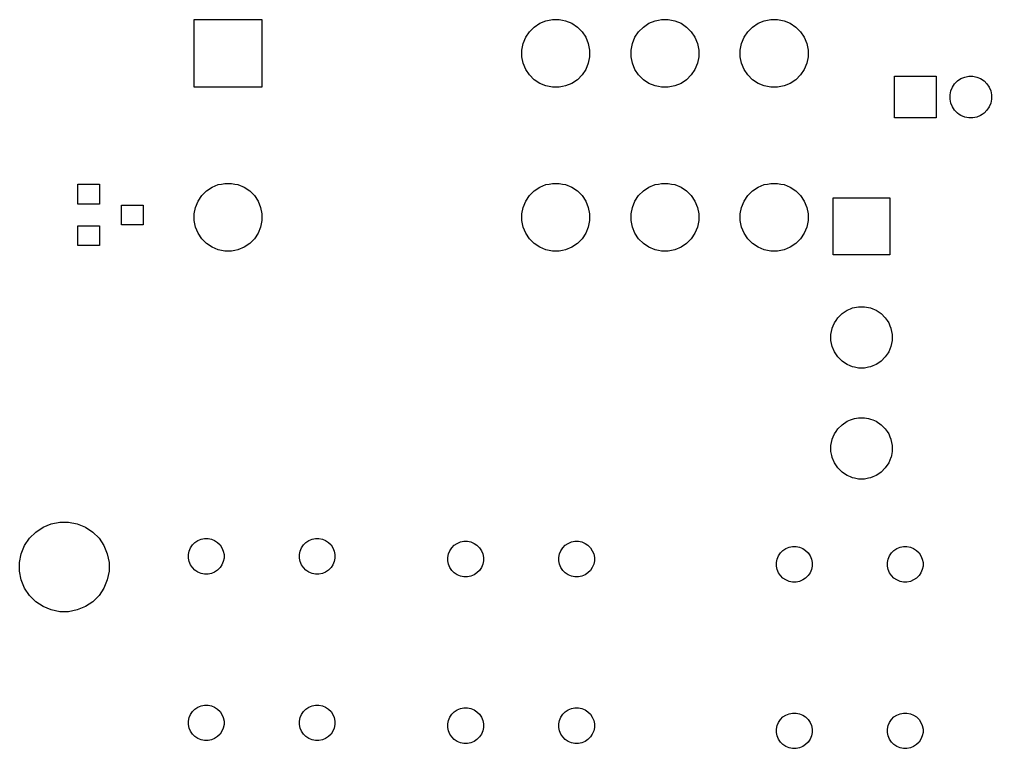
# Model space of a CAD drawing. Extents: x 29 to 167, y -137 to -71.
# Drawn here: x 122.45 to 166.95, y -136.81 to -103.45 of the extents above; entities that cross this region are included whole.
import ezdxf

# ---------------------------------------------------------------- set-up
doc = ezdxf.new("R2010")
doc.units = 0
doc.layers.add('BLACK', color=7, linetype='CONTINUOUS')

msp = doc.modelspace()

# ---------------------------------------------------------------- linework, layer by layer
at = {"layer": 'BLACK', "linetype": 'CONTINUOUS'}
for p, q in [((130.449, -106.551), (130.449, -103.449)), ((130.449, -103.449), (133.551, -103.449)), ((133.551, -103.449), (133.551, -106.551)), ((146.011, -103.795), (146.265, -103.626)), ((146.265, -103.626), (146.548, -103.509)), ((146.548, -103.509), (146.697, -103.479)), ((146.697, -103.479), (146.847, -103.449)), ((146.847, -103.449), (147.153, -103.449)), ((147.153, -103.449), (147.303, -103.479)), ((147.303, -103.479), (147.452, -103.509)), ((147.452, -103.509), (147.735, -103.626)), ((147.735, -103.626), (147.989, -103.795)), ((151.011, -103.795), (151.265, -103.626)), ((151.265, -103.626), (151.548, -103.509)), ((151.548, -103.509), (151.697, -103.479)), ((151.697, -103.479), (151.847, -103.449)), ((151.847, -103.449), (152.153, -103.449)), ((152.153, -103.449), (152.303, -103.479)), ((152.303, -103.479), (152.452, -103.509)), ((152.452, -103.509), (152.735, -103.626)), ((152.735, -103.626), (152.989, -103.795)), ((156.011, -103.795), (156.265, -103.626)), ((156.265, -103.626), (156.548, -103.509)), ((156.548, -103.509), (156.697, -103.479)), ((156.697, -103.479), (156.847, -103.449)), ((156.847, -103.449), (157.153, -103.449)), ((157.153, -103.449), (157.303, -103.479)), ((157.303, -103.479), (157.452, -103.509)), ((157.452, -103.509), (157.735, -103.626)), ((157.735, -103.626), (157.989, -103.795)), ((145.626, -104.265), (145.795, -104.011)), ((145.795, -104.011), (146.011, -103.795)), ((147.989, -103.795), (148.205, -104.011)), ((148.205, -104.011), (148.374, -104.265)), ((150.626, -104.265), (150.795, -104.011)), ((150.795, -104.011), (151.011, -103.795)), ((152.989, -103.795), (153.205, -104.011)), ((153.205, -104.011), (153.374, -104.265)), ((155.626, -104.265), (155.795, -104.011)), ((155.795, -104.011), (156.011, -103.795)), ((157.989, -103.795), (158.205, -104.011)), ((158.205, -104.011), (158.374, -104.265)), ((145.449, -104.847), (145.509, -104.548)), ((145.509, -104.548), (145.626, -104.265)), ((148.374, -104.265), (148.491, -104.548)), ((148.491, -104.548), (148.551, -104.847)), ((150.449, -104.847), (150.509, -104.548)), ((150.509, -104.548), (150.626, -104.265)), ((153.374, -104.265), (153.491, -104.548)), ((153.491, -104.548), (153.551, -104.847)), ((155.449, -104.847), (155.509, -104.548)), ((155.509, -104.548), (155.626, -104.265)), ((158.374, -104.265), (158.491, -104.548)), ((158.491, -104.548), (158.551, -104.847)), ((145.449, -105.153), (145.449, -104.847)), ((148.551, -104.847), (148.551, -105.153)), ((150.449, -105.153), (150.449, -104.847)), ((153.551, -104.847), (153.551, -105.153)), ((155.449, -105.153), (155.449, -104.847)), ((158.551, -104.847), (158.551, -105.153)), ((145.509, -105.452), (145.449, -105.153)), ((145.626, -105.735), (145.509, -105.452)), ((148.491, -105.452), (148.374, -105.735)), ((148.551, -105.153), (148.491, -105.452)), ((150.509, -105.452), (150.449, -105.153)), ((150.626, -105.735), (150.509, -105.452)), ((153.491, -105.452), (153.374, -105.735)), ((153.551, -105.153), (153.491, -105.452)), ((155.509, -105.452), (155.449, -105.153)), ((155.626, -105.735), (155.509, -105.452)), ((158.491, -105.452), (158.374, -105.735)), ((158.551, -105.153), (158.491, -105.452)), ((145.795, -105.989), (145.626, -105.735)), ((148.374, -105.735), (148.205, -105.989)), ((150.795, -105.989), (150.626, -105.735)), ((153.374, -105.735), (153.205, -105.989)), ((155.795, -105.989), (155.626, -105.735)), ((158.374, -105.735), (158.205, -105.989)), ((146.011, -106.205), (145.795, -105.989)), ((146.265, -106.374), (146.011, -106.205)), ((147.989, -106.205), (147.735, -106.374)), ((148.205, -105.989), (147.989, -106.205)), ((151.011, -106.205), (150.795, -105.989)), ((151.265, -106.374), (151.011, -106.205)), ((152.989, -106.205), (152.735, -106.374)), ((153.205, -105.989), (152.989, -106.205)), ((156.011, -106.205), (155.795, -105.989)), ((156.265, -106.374), (156.011, -106.205)), ((157.989, -106.205), (157.735, -106.374)), ((158.205, -105.989), (157.989, -106.205)), ((162.509, -107.951), (162.509, -106.049)), ((162.509, -106.049), (164.411, -106.049)), ((164.411, -106.049), (164.411, -107.951)), ((165.261, -106.394), (165.394, -106.261)), ((165.394, -106.261), (165.55, -106.157)), ((165.55, -106.157), (165.723, -106.086)), ((165.55, -106.157), (165.55, -106.157)), ((165.723, -106.086), (165.906, -106.049)), ((165.906, -106.049), (166.094, -106.049)), ((166.094, -106.049), (166.277, -106.086)), ((166.277, -106.086), (166.45, -106.157)), ((166.45, -106.157), (166.45, -106.157)), ((166.45, -106.157), (166.606, -106.261)), ((166.606, -106.261), (166.739, -106.394)), ((133.551, -106.551), (130.449, -106.551)), ((146.548, -106.491), (146.265, -106.374)), ((146.697, -106.521), (146.548, -106.491)), ((146.847, -106.551), (146.697, -106.521)), ((147.153, -106.551), (146.847, -106.551)), ((147.303, -106.521), (147.153, -106.551)), ((147.452, -106.491), (147.303, -106.521)), ((147.735, -106.374), (147.452, -106.491)), ((151.548, -106.491), (151.265, -106.374)), ((151.697, -106.521), (151.548, -106.491)), ((151.847, -106.551), (151.697, -106.521)), ((152.153, -106.551), (151.847, -106.551)), ((152.303, -106.521), (152.153, -106.551)), ((152.452, -106.491), (152.303, -106.521)), ((152.735, -106.374), (152.452, -106.491)), ((156.548, -106.491), (156.265, -106.374)), ((156.697, -106.521), (156.548, -106.491)), ((156.847, -106.551), (156.697, -106.521)), ((157.153, -106.551), (156.847, -106.551)), ((157.303, -106.521), (157.153, -106.551)), ((157.452, -106.491), (157.303, -106.521)), ((157.735, -106.374), (157.452, -106.491)), ((165.049, -106.906), (165.086, -106.723)), ((165.086, -106.723), (165.157, -106.55)), ((165.157, -106.55), (165.261, -106.394)), ((165.261, -106.394), (165.261, -106.394)), ((166.739, -106.394), (166.739, -106.394)), ((166.739, -106.394), (166.843, -106.55)), ((166.843, -106.55), (166.914, -106.723)), ((166.914, -106.723), (166.951, -106.906)), ((165.049, -107.094), (165.049, -106.906)), ((165.086, -107.277), (165.049, -107.094)), ((166.951, -107.094), (166.914, -107.277)), ((166.951, -106.906), (166.951, -107.094)), ((165.157, -107.45), (165.086, -107.277)), ((165.261, -107.606), (165.157, -107.45)), ((165.157, -107.45), (165.157, -107.45)), ((165.394, -107.739), (165.261, -107.606)), ((166.739, -107.606), (166.606, -107.739)), ((166.843, -107.45), (166.739, -107.606)), ((166.914, -107.277), (166.843, -107.45)), ((166.843, -107.45), (166.843, -107.45)), ((164.411, -107.951), (162.509, -107.951)), ((165.472, -107.791), (165.394, -107.739)), ((165.55, -107.843), (165.472, -107.791)), ((165.723, -107.914), (165.55, -107.843)), ((165.906, -107.951), (165.723, -107.914)), ((166.094, -107.951), (165.906, -107.951)), ((166.277, -107.914), (166.094, -107.951)), ((166.45, -107.843), (166.277, -107.914)), ((166.528, -107.791), (166.45, -107.843)), ((166.606, -107.739), (166.528, -107.791)), ((125.118, -111.896), (125.118, -110.994)), ((125.118, -110.994), (126.12, -110.994)), ((126.12, -110.994), (126.12, -111.896)), ((131.011, -111.295), (131.265, -111.126)), ((131.265, -111.126), (131.548, -111.009)), ((131.548, -111.009), (131.697, -110.979)), ((131.697, -110.979), (131.847, -110.949)), ((131.847, -110.949), (132.153, -110.949)), ((132.153, -110.949), (132.303, -110.979)), ((132.303, -110.979), (132.452, -111.009)), ((132.452, -111.009), (132.735, -111.126)), ((132.735, -111.126), (132.989, -111.295)), ((146.011, -111.295), (146.265, -111.126)), ((146.265, -111.126), (146.548, -111.009)), ((146.548, -111.009), (146.697, -110.979)), ((146.697, -110.979), (146.847, -110.949)), ((146.847, -110.949), (147.153, -110.949)), ((147.153, -110.949), (147.303, -110.979)), ((147.303, -110.979), (147.452, -111.009)), ((147.452, -111.009), (147.735, -111.126)), ((147.735, -111.126), (147.989, -111.295)), ((151.011, -111.295), (151.265, -111.126)), ((151.265, -111.126), (151.548, -111.009)), ((151.548, -111.009), (151.697, -110.979)), ((151.697, -110.979), (151.847, -110.949)), ((151.847, -110.949), (152.153, -110.949)), ((152.153, -110.949), (152.303, -110.979)), ((152.303, -110.979), (152.452, -111.009)), ((152.452, -111.009), (152.735, -111.126)), ((152.735, -111.126), (152.989, -111.295)), ((156.011, -111.295), (156.265, -111.126)), ((156.265, -111.126), (156.548, -111.009)), ((156.548, -111.009), (156.697, -110.979)), ((156.697, -110.979), (156.847, -110.949)), ((156.847, -110.949), (157.153, -110.949)), ((157.153, -110.949), (157.303, -110.979)), ((157.303, -110.979), (157.452, -111.009)), ((157.452, -111.009), (157.735, -111.126)), ((157.735, -111.126), (157.989, -111.295)), ((130.626, -111.765), (130.795, -111.511)), ((130.795, -111.511), (131.011, -111.295)), ((132.989, -111.295), (133.205, -111.511)), ((133.205, -111.511), (133.374, -111.765)), ((145.626, -111.765), (145.795, -111.511)), ((145.795, -111.511), (146.011, -111.295)), ((147.989, -111.295), (148.205, -111.511)), ((148.205, -111.511), (148.374, -111.765)), ((150.626, -111.765), (150.795, -111.511)), ((150.795, -111.511), (151.011, -111.295)), ((152.989, -111.295), (153.205, -111.511)), ((153.205, -111.511), (153.374, -111.765)), ((155.626, -111.765), (155.795, -111.511)), ((155.795, -111.511), (156.011, -111.295)), ((157.989, -111.295), (158.205, -111.511)), ((158.205, -111.511), (158.374, -111.765)), ((159.699, -114.221), (159.699, -111.619)), ((159.699, -111.619), (162.301, -111.619)), ((162.301, -111.619), (162.301, -114.221)), ((126.12, -111.896), (125.118, -111.896)), ((127.118, -112.846), (127.118, -111.944)), ((127.118, -111.944), (128.12, -111.944)), ((128.12, -111.944), (128.12, -112.846)), ((130.449, -112.347), (130.509, -112.048)), ((130.509, -112.048), (130.626, -111.765)), ((133.374, -111.765), (133.491, -112.048)), ((133.491, -112.048), (133.551, -112.347)), ((145.449, -112.347), (145.509, -112.048)), ((145.509, -112.048), (145.626, -111.765)), ((148.374, -111.765), (148.491, -112.048)), ((148.491, -112.048), (148.551, -112.347)), ((150.449, -112.347), (150.509, -112.048)), ((150.509, -112.048), (150.626, -111.765)), ((153.374, -111.765), (153.491, -112.048)), ((153.491, -112.048), (153.551, -112.347)), ((155.449, -112.347), (155.509, -112.048)), ((155.509, -112.048), (155.626, -111.765)), ((158.374, -111.765), (158.491, -112.048)), ((158.491, -112.048), (158.551, -112.347)), ((130.449, -112.653), (130.449, -112.347)), ((133.551, -112.347), (133.551, -112.653)), ((145.449, -112.653), (145.449, -112.347)), ((148.551, -112.347), (148.551, -112.653)), ((150.449, -112.653), (150.449, -112.347)), ((153.551, -112.347), (153.551, -112.653)), ((155.449, -112.653), (155.449, -112.347)), ((158.551, -112.347), (158.551, -112.653)), ((125.118, -113.796), (125.118, -112.894)), ((125.118, -112.894), (126.12, -112.894)), ((126.12, -112.894), (126.12, -113.796)), ((128.12, -112.846), (127.118, -112.846)), ((130.509, -112.952), (130.449, -112.653)), ((130.626, -113.235), (130.509, -112.952)), ((133.491, -112.952), (133.374, -113.235)), ((133.551, -112.653), (133.491, -112.952)), ((145.509, -112.952), (145.449, -112.653)), ((145.626, -113.235), (145.509, -112.952)), ((148.491, -112.952), (148.374, -113.235)), ((148.551, -112.653), (148.491, -112.952)), ((150.509, -112.952), (150.449, -112.653)), ((150.626, -113.235), (150.509, -112.952)), ((153.491, -112.952), (153.374, -113.235)), ((153.551, -112.653), (153.491, -112.952)), ((155.509, -112.952), (155.449, -112.653)), ((155.626, -113.235), (155.509, -112.952)), ((158.491, -112.952), (158.374, -113.235)), ((158.551, -112.653), (158.491, -112.952)), ((130.795, -113.489), (130.626, -113.235)), ((133.374, -113.235), (133.205, -113.489)), ((145.795, -113.489), (145.626, -113.235)), ((148.374, -113.235), (148.205, -113.489)), ((150.795, -113.489), (150.626, -113.235)), ((153.374, -113.235), (153.205, -113.489)), ((155.795, -113.489), (155.626, -113.235)), ((158.374, -113.235), (158.205, -113.489)), ((126.12, -113.796), (125.118, -113.796)), ((131.011, -113.705), (130.795, -113.489)), ((131.265, -113.874), (131.011, -113.705)), ((131.548, -113.991), (131.265, -113.874)), ((132.735, -113.874), (132.452, -113.991)), ((132.989, -113.705), (132.735, -113.874)), ((133.205, -113.489), (132.989, -113.705)), ((146.011, -113.705), (145.795, -113.489)), ((146.265, -113.874), (146.011, -113.705)), ((146.548, -113.991), (146.265, -113.874)), ((147.735, -113.874), (147.452, -113.991)), ((147.989, -113.705), (147.735, -113.874)), ((148.205, -113.489), (147.989, -113.705)), ((151.011, -113.705), (150.795, -113.489)), ((151.265, -113.874), (151.011, -113.705)), ((151.548, -113.991), (151.265, -113.874)), ((152.735, -113.874), (152.452, -113.991)), ((152.989, -113.705), (152.735, -113.874)), ((153.205, -113.489), (152.989, -113.705)), ((156.011, -113.705), (155.795, -113.489)), ((156.265, -113.874), (156.011, -113.705)), ((156.548, -113.991), (156.265, -113.874)), ((157.735, -113.874), (157.452, -113.991)), ((157.989, -113.705), (157.735, -113.874)), ((158.205, -113.489), (157.989, -113.705)), ((131.697, -114.021), (131.548, -113.991)), ((131.847, -114.051), (131.697, -114.021)), ((132.153, -114.051), (131.847, -114.051)), ((132.303, -114.021), (132.153, -114.051)), ((132.452, -113.991), (132.303, -114.021)), ((146.697, -114.021), (146.548, -113.991)), ((146.847, -114.051), (146.697, -114.021)), ((147.153, -114.051), (146.847, -114.051)), ((147.303, -114.021), (147.153, -114.051)), ((147.452, -113.991), (147.303, -114.021)), ((151.697, -114.021), (151.548, -113.991)), ((151.847, -114.051), (151.697, -114.021)), ((152.153, -114.051), (151.847, -114.051)), ((152.303, -114.021), (152.153, -114.051)), ((152.452, -113.991), (152.303, -114.021)), ((156.697, -114.021), (156.548, -113.991)), ((156.847, -114.051), (156.697, -114.021)), ((157.153, -114.051), (156.847, -114.051)), ((157.303, -114.021), (157.153, -114.051)), ((157.452, -113.991), (157.303, -114.021)), ((162.301, -114.221), (159.699, -114.221)), ((159.912, -117.107), (160.107, -116.912)), ((160.107, -116.912), (160.336, -116.758)), ((160.336, -116.758), (160.486, -116.697)), ((160.336, -116.758), (160.336, -116.758)), ((160.486, -116.697), (160.591, -116.653)), ((160.591, -116.653), (160.682, -116.635)), ((160.682, -116.635), (160.862, -116.599)), ((160.862, -116.599), (161.138, -116.599)), ((161.138, -116.599), (161.318, -116.635)), ((161.318, -116.635), (161.409, -116.653)), ((161.409, -116.653), (161.514, -116.697)), ((161.514, -116.697), (161.664, -116.758)), ((161.664, -116.758), (161.664, -116.758)), ((161.664, -116.758), (161.893, -116.912)), ((161.893, -116.912), (162.088, -117.107)), ((159.661, -117.571), (159.706, -117.463)), ((159.706, -117.463), (159.758, -117.336)), ((159.758, -117.336), (159.832, -117.226)), ((159.832, -117.226), (159.912, -117.107)), ((162.088, -117.107), (162.168, -117.226)), ((162.168, -117.226), (162.242, -117.336)), ((162.242, -117.336), (162.294, -117.463)), ((162.294, -117.463), (162.339, -117.571)), ((159.599, -117.862), (159.653, -117.591)), ((159.599, -118.138), (159.599, -117.862)), ((159.653, -117.591), (159.661, -117.571)), ((162.339, -117.571), (162.347, -117.591)), ((162.347, -117.591), (162.401, -117.862)), ((162.401, -117.862), (162.401, -118.138)), ((159.653, -118.409), (159.599, -118.138)), ((162.401, -118.138), (162.347, -118.409)), ((159.758, -118.664), (159.653, -118.409)), ((159.789, -118.71), (159.758, -118.664)), ((159.912, -118.893), (159.789, -118.71)), ((162.211, -118.71), (162.088, -118.893)), ((162.242, -118.664), (162.211, -118.71)), ((162.347, -118.409), (162.242, -118.664)), ((160.107, -119.088), (159.912, -118.893)), ((160.26, -119.191), (160.107, -119.088)), ((160.336, -119.242), (160.26, -119.191)), ((160.48, -119.301), (160.336, -119.242)), ((161.664, -119.242), (161.52, -119.301)), ((161.74, -119.191), (161.664, -119.242)), ((161.893, -119.088), (161.74, -119.191)), ((162.088, -118.893), (161.893, -119.088)), ((160.591, -119.347), (160.48, -119.301)), ((160.682, -119.365), (160.591, -119.347)), ((160.862, -119.401), (160.682, -119.365)), ((161.138, -119.401), (160.862, -119.401)), ((161.318, -119.365), (161.138, -119.401)), ((161.409, -119.347), (161.318, -119.365)), ((161.52, -119.301), (161.409, -119.347)), ((160.107, -121.992), (160.336, -121.838)), ((160.336, -121.838), (160.486, -121.777)), ((160.336, -121.838), (160.336, -121.838)), ((160.486, -121.777), (160.591, -121.733)), ((160.591, -121.733), (160.682, -121.715)), ((160.682, -121.715), (160.862, -121.679)), ((160.862, -121.679), (161.138, -121.679)), ((161.138, -121.679), (161.318, -121.715)), ((161.318, -121.715), (161.409, -121.733)), ((161.409, -121.733), (161.514, -121.777)), ((161.514, -121.777), (161.664, -121.838)), ((161.664, -121.838), (161.664, -121.838)), ((161.664, -121.838), (161.893, -121.992)), ((159.758, -122.416), (159.832, -122.306)), ((159.832, -122.306), (159.912, -122.187)), ((159.912, -122.187), (160.107, -121.992)), ((161.893, -121.992), (162.088, -122.187)), ((162.088, -122.187), (162.168, -122.306)), ((162.168, -122.306), (162.242, -122.416)), ((159.599, -122.942), (159.653, -122.671)), ((159.653, -122.671), (159.661, -122.651)), ((159.661, -122.651), (159.706, -122.543)), ((159.706, -122.543), (159.758, -122.416)), ((162.242, -122.416), (162.294, -122.543)), ((162.294, -122.543), (162.339, -122.651)), ((162.339, -122.651), (162.347, -122.671)), ((162.347, -122.671), (162.401, -122.942)), ((159.599, -123.218), (159.599, -122.942)), ((159.635, -123.398), (159.599, -123.218)), ((162.401, -123.218), (162.365, -123.398)), ((162.401, -122.942), (162.401, -123.218)), ((159.652, -123.484), (159.635, -123.398)), ((159.653, -123.489), (159.652, -123.484)), ((159.758, -123.744), (159.653, -123.489)), ((162.347, -123.489), (162.242, -123.744)), ((162.348, -123.484), (162.347, -123.489)), ((162.365, -123.398), (162.348, -123.484)), ((159.912, -123.973), (159.758, -123.744)), ((159.758, -123.744), (159.758, -123.744)), ((160.107, -124.168), (159.912, -123.973)), ((162.088, -123.973), (161.893, -124.168)), ((162.242, -123.744), (162.088, -123.973)), ((162.242, -123.744), (162.242, -123.744)), ((160.26, -124.271), (160.107, -124.168)), ((160.336, -124.322), (160.26, -124.271)), ((160.486, -124.383), (160.336, -124.322)), ((160.591, -124.427), (160.486, -124.383)), ((160.682, -124.445), (160.591, -124.427)), ((160.862, -124.481), (160.682, -124.445)), ((161.138, -124.481), (160.862, -124.481)), ((161.318, -124.445), (161.138, -124.481)), ((161.409, -124.427), (161.318, -124.445)), ((161.514, -124.383), (161.409, -124.427)), ((161.664, -124.322), (161.514, -124.383)), ((161.74, -124.271), (161.664, -124.322)), ((161.893, -124.168), (161.74, -124.271)), ((123.193, -126.907), (123.528, -126.682)), ((123.528, -126.682), (123.902, -126.528)), ((123.528, -126.682), (123.528, -126.682)), ((123.902, -126.528), (124.298, -126.449)), ((124.298, -126.449), (124.702, -126.449)), ((124.702, -126.449), (125.098, -126.528)), ((125.098, -126.528), (125.472, -126.682)), ((125.472, -126.682), (125.472, -126.682)), ((125.472, -126.682), (125.807, -126.907)), ((122.682, -127.528), (122.907, -127.193)), ((122.907, -127.193), (123.193, -126.907)), ((125.807, -126.907), (126.093, -127.193)), ((126.093, -127.193), (126.318, -127.528)), ((130.615, -127.296), (130.763, -127.234)), ((130.763, -127.234), (130.92, -127.203)), ((130.92, -127.203), (131.081, -127.203)), ((131.081, -127.203), (131.238, -127.234)), ((131.238, -127.234), (131.386, -127.296)), ((135.695, -127.296), (135.843, -127.234)), ((135.843, -127.234), (136, -127.203)), ((136, -127.203), (136.161, -127.203)), ((136.161, -127.203), (136.318, -127.234)), ((136.318, -127.234), (136.466, -127.296)), ((122.528, -127.902), (122.682, -127.528)), ((126.318, -127.528), (126.472, -127.902)), ((130.219, -127.779), (130.28, -127.631)), ((130.28, -127.631), (130.369, -127.498)), ((130.369, -127.498), (130.482, -127.384)), ((130.482, -127.384), (130.615, -127.296)), ((131.386, -127.296), (131.519, -127.384)), ((131.519, -127.384), (131.632, -127.498)), ((131.632, -127.498), (131.721, -127.631)), ((131.721, -127.631), (131.782, -127.779)), ((135.299, -127.779), (135.36, -127.631)), ((135.36, -127.631), (135.449, -127.498)), ((135.449, -127.498), (135.562, -127.384)), ((135.562, -127.384), (135.695, -127.296)), ((136.466, -127.296), (136.599, -127.384)), ((136.599, -127.384), (136.712, -127.498)), ((136.712, -127.498), (136.801, -127.631)), ((136.801, -127.631), (136.862, -127.779)), ((142.155, -127.758), (142.243, -127.625)), ((142.243, -127.625), (142.357, -127.511)), ((142.357, -127.511), (142.49, -127.423)), ((142.49, -127.423), (142.638, -127.361)), ((142.638, -127.361), (142.795, -127.33)), ((142.795, -127.33), (142.955, -127.33)), ((142.955, -127.33), (143.112, -127.361)), ((143.112, -127.361), (143.26, -127.423)), ((143.26, -127.423), (143.393, -127.511)), ((143.393, -127.511), (143.507, -127.625)), ((143.507, -127.625), (143.595, -127.758)), ((147.235, -127.758), (147.323, -127.625)), ((147.323, -127.625), (147.437, -127.511)), ((147.437, -127.511), (147.57, -127.423)), ((147.57, -127.423), (147.718, -127.361)), ((147.718, -127.361), (147.875, -127.33)), ((147.875, -127.33), (148.035, -127.33)), ((148.035, -127.33), (148.192, -127.361)), ((148.192, -127.361), (148.34, -127.423)), ((148.34, -127.423), (148.473, -127.511)), ((148.473, -127.511), (148.587, -127.625)), ((148.587, -127.625), (148.675, -127.758)), ((157.402, -127.748), (157.535, -127.66)), ((157.535, -127.66), (157.683, -127.598)), ((157.683, -127.598), (157.84, -127.567)), ((157.84, -127.567), (158, -127.567)), ((158, -127.567), (158.157, -127.598)), ((158.157, -127.598), (158.305, -127.66)), ((158.305, -127.66), (158.438, -127.748)), ((162.482, -127.748), (162.615, -127.66)), ((162.615, -127.66), (162.763, -127.598)), ((162.763, -127.598), (162.92, -127.567)), ((162.92, -127.567), (163.08, -127.567)), ((163.08, -127.567), (163.237, -127.598)), ((163.237, -127.598), (163.385, -127.66)), ((163.385, -127.66), (163.518, -127.748)), ((122.449, -128.298), (122.528, -127.902)), ((126.472, -127.902), (126.551, -128.298)), ((130.188, -127.936), (130.219, -127.779)), ((130.188, -128.096), (130.188, -127.936)), ((130.219, -128.253), (130.188, -128.096)), ((131.782, -127.779), (131.814, -127.936)), ((131.814, -128.096), (131.782, -128.253)), ((131.814, -127.936), (131.814, -128.096)), ((135.267, -127.936), (135.299, -127.779)), ((135.267, -128.096), (135.267, -127.936)), ((135.299, -128.253), (135.267, -128.096)), ((136.862, -127.779), (136.893, -127.936)), ((136.893, -128.096), (136.862, -128.253)), ((136.893, -127.936), (136.893, -128.096)), ((142.062, -128.063), (142.093, -127.906)), ((142.062, -128.223), (142.062, -128.063)), ((142.093, -127.906), (142.155, -127.758)), ((143.595, -127.758), (143.657, -127.906)), ((143.657, -127.906), (143.688, -128.063)), ((143.688, -128.063), (143.688, -128.223)), ((147.142, -128.063), (147.173, -127.906)), ((147.142, -128.223), (147.142, -128.063)), ((147.173, -127.906), (147.235, -127.758)), ((148.675, -127.758), (148.737, -127.906)), ((148.737, -127.906), (148.768, -128.063)), ((148.768, -128.063), (148.768, -128.223)), ((157.107, -128.3), (157.138, -128.143)), ((157.138, -128.143), (157.2, -127.995)), ((157.2, -127.995), (157.288, -127.862)), ((157.288, -127.862), (157.402, -127.748)), ((158.438, -127.748), (158.552, -127.862)), ((158.552, -127.862), (158.64, -127.995)), ((158.64, -127.995), (158.702, -128.143)), ((158.702, -128.143), (158.733, -128.3)), ((162.187, -128.3), (162.218, -128.143)), ((162.218, -128.143), (162.28, -127.995)), ((162.28, -127.995), (162.368, -127.862)), ((162.368, -127.862), (162.482, -127.748)), ((163.518, -127.748), (163.632, -127.862)), ((163.632, -127.862), (163.72, -127.995)), ((163.72, -127.995), (163.782, -128.143)), ((163.782, -128.143), (163.813, -128.3)), ((122.449, -128.702), (122.449, -128.298)), ((126.551, -128.298), (126.551, -128.702)), ((130.28, -128.401), (130.219, -128.253)), ((130.369, -128.534), (130.28, -128.401)), ((130.482, -128.648), (130.369, -128.534)), ((131.632, -128.534), (131.519, -128.648)), ((131.721, -128.401), (131.632, -128.534)), ((131.782, -128.253), (131.721, -128.401)), ((135.36, -128.401), (135.299, -128.253)), ((135.449, -128.534), (135.36, -128.401)), ((135.562, -128.648), (135.449, -128.534)), ((136.712, -128.534), (136.599, -128.648)), ((136.801, -128.401), (136.712, -128.534)), ((136.862, -128.253), (136.801, -128.401)), ((142.093, -128.38), (142.062, -128.223)), ((142.155, -128.528), (142.093, -128.38)), ((142.243, -128.661), (142.155, -128.528)), ((143.595, -128.528), (143.507, -128.661)), ((143.657, -128.38), (143.595, -128.528)), ((143.688, -128.223), (143.657, -128.38)), ((147.173, -128.38), (147.142, -128.223)), ((147.235, -128.528), (147.173, -128.38)), ((147.323, -128.661), (147.235, -128.528)), ((148.675, -128.528), (148.587, -128.661)), ((148.737, -128.38), (148.675, -128.528)), ((148.768, -128.223), (148.737, -128.38)), ((157.107, -128.46), (157.107, -128.3)), ((157.138, -128.617), (157.107, -128.46)), ((158.733, -128.46), (158.702, -128.617)), ((158.733, -128.3), (158.733, -128.46)), ((162.187, -128.46), (162.187, -128.3)), ((162.218, -128.617), (162.187, -128.46)), ((163.813, -128.46), (163.782, -128.617)), ((163.813, -128.3), (163.813, -128.46)), ((122.528, -129.098), (122.449, -128.702)), ((126.551, -128.702), (126.472, -129.098)), ((130.615, -128.736), (130.482, -128.648)), ((130.763, -128.798), (130.615, -128.736)), ((130.92, -128.829), (130.763, -128.798)), ((131.081, -128.829), (130.92, -128.829)), ((131.238, -128.798), (131.081, -128.829)), ((131.386, -128.736), (131.238, -128.798)), ((131.519, -128.648), (131.386, -128.736)), ((135.695, -128.736), (135.562, -128.648)), ((135.843, -128.798), (135.695, -128.736)), ((136, -128.829), (135.843, -128.798)), ((136.161, -128.829), (136, -128.829)), ((136.318, -128.798), (136.161, -128.829)), ((136.466, -128.736), (136.318, -128.798)), ((136.599, -128.648), (136.466, -128.736)), ((142.357, -128.775), (142.243, -128.661)), ((142.49, -128.863), (142.357, -128.775)), ((142.638, -128.925), (142.49, -128.863)), ((142.795, -128.956), (142.638, -128.925)), ((142.955, -128.956), (142.795, -128.956)), ((143.112, -128.925), (142.955, -128.956)), ((143.26, -128.863), (143.112, -128.925)), ((143.393, -128.775), (143.26, -128.863)), ((143.507, -128.661), (143.393, -128.775)), ((147.437, -128.775), (147.323, -128.661)), ((147.57, -128.863), (147.437, -128.775)), ((147.718, -128.925), (147.57, -128.863)), ((147.875, -128.956), (147.718, -128.925)), ((148.035, -128.956), (147.875, -128.956)), ((148.192, -128.925), (148.035, -128.956)), ((148.34, -128.863), (148.192, -128.925)), ((148.473, -128.775), (148.34, -128.863)), ((148.587, -128.661), (148.473, -128.775)), ((157.2, -128.765), (157.138, -128.617)), ((157.288, -128.898), (157.2, -128.765)), ((157.402, -129.012), (157.288, -128.898)), ((157.535, -129.1), (157.402, -129.012)), ((158.438, -129.012), (158.305, -129.1)), ((158.552, -128.898), (158.438, -129.012)), ((158.64, -128.765), (158.552, -128.898)), ((158.702, -128.617), (158.64, -128.765)), ((162.28, -128.765), (162.218, -128.617)), ((162.368, -128.898), (162.28, -128.765)), ((162.482, -129.012), (162.368, -128.898)), ((162.615, -129.1), (162.482, -129.012)), ((163.518, -129.012), (163.385, -129.1)), ((163.632, -128.898), (163.518, -129.012)), ((163.72, -128.765), (163.632, -128.898)), ((163.782, -128.617), (163.72, -128.765)), ((122.682, -129.472), (122.528, -129.098)), ((122.907, -129.807), (122.682, -129.472)), ((122.682, -129.472), (122.682, -129.472)), ((126.318, -129.472), (126.093, -129.807)), ((126.472, -129.098), (126.318, -129.472)), ((126.318, -129.472), (126.318, -129.472)), ((157.683, -129.162), (157.535, -129.1)), ((157.84, -129.193), (157.683, -129.162)), ((158, -129.193), (157.84, -129.193)), ((158.157, -129.162), (158, -129.193)), ((158.305, -129.1), (158.157, -129.162)), ((162.763, -129.162), (162.615, -129.1)), ((162.92, -129.193), (162.763, -129.162)), ((163.08, -129.193), (162.92, -129.193)), ((163.237, -129.162), (163.08, -129.193)), ((163.385, -129.1), (163.237, -129.162)), ((123.193, -130.093), (122.907, -129.807)), ((126.093, -129.807), (125.807, -130.093)), ((123.528, -130.318), (123.193, -130.093)), ((123.902, -130.472), (123.528, -130.318)), ((123.528, -130.318), (123.528, -130.318)), ((123.528, -130.318), (123.528, -130.318)), ((125.472, -130.318), (125.098, -130.472)), ((125.807, -130.093), (125.472, -130.318)), ((125.472, -130.318), (125.472, -130.318)), ((125.472, -130.318), (125.472, -130.318)), ((124.298, -130.551), (123.902, -130.472)), ((124.702, -130.551), (124.298, -130.551)), ((125.098, -130.472), (124.702, -130.551)), ((130.763, -134.854), (130.92, -134.823)), ((130.92, -134.823), (131.081, -134.823)), ((131.081, -134.823), (131.238, -134.854)), ((135.843, -134.854), (136, -134.823)), ((136, -134.823), (136.161, -134.823)), ((136.161, -134.823), (136.318, -134.854)), ((130.219, -135.399), (130.28, -135.251)), ((130.28, -135.251), (130.369, -135.118)), ((130.369, -135.118), (130.482, -135.004)), ((130.482, -135.004), (130.615, -134.916)), ((130.615, -134.916), (130.763, -134.854)), ((131.238, -134.854), (131.386, -134.916)), ((131.386, -134.916), (131.519, -135.004)), ((131.519, -135.004), (131.632, -135.118)), ((131.632, -135.118), (131.721, -135.251)), ((131.721, -135.251), (131.782, -135.399)), ((135.299, -135.399), (135.36, -135.251)), ((135.36, -135.251), (135.449, -135.118)), ((135.449, -135.118), (135.562, -135.004)), ((135.562, -135.004), (135.695, -134.916)), ((135.695, -134.916), (135.843, -134.854)), ((136.318, -134.854), (136.466, -134.916)), ((136.466, -134.916), (136.599, -135.004)), ((136.599, -135.004), (136.712, -135.118)), ((136.712, -135.118), (136.801, -135.251)), ((136.801, -135.251), (136.862, -135.399)), ((142.155, -135.378), (142.243, -135.245)), ((142.243, -135.245), (142.357, -135.131)), ((142.357, -135.131), (142.49, -135.043)), ((142.49, -135.043), (142.638, -134.981)), ((142.638, -134.981), (142.795, -134.95)), ((142.795, -134.95), (142.955, -134.95)), ((142.955, -134.95), (143.112, -134.981)), ((143.112, -134.981), (143.26, -135.043)), ((143.26, -135.043), (143.393, -135.131)), ((143.393, -135.131), (143.507, -135.245)), ((143.507, -135.245), (143.595, -135.378)), ((147.235, -135.378), (147.323, -135.245)), ((147.323, -135.245), (147.437, -135.131)), ((147.437, -135.131), (147.57, -135.043)), ((147.57, -135.043), (147.718, -134.981)), ((147.718, -134.981), (147.875, -134.95)), ((147.875, -134.95), (148.035, -134.95)), ((148.035, -134.95), (148.192, -134.981)), ((148.192, -134.981), (148.34, -135.043)), ((148.34, -135.043), (148.473, -135.131)), ((148.473, -135.131), (148.587, -135.245)), ((148.587, -135.245), (148.675, -135.378)), ((157.402, -135.368), (157.535, -135.28)), ((157.535, -135.28), (157.683, -135.218)), ((157.683, -135.218), (157.84, -135.187)), ((157.84, -135.187), (158, -135.187)), ((158, -135.187), (158.157, -135.218)), ((158.157, -135.218), (158.305, -135.28)), ((158.305, -135.28), (158.438, -135.368)), ((162.482, -135.368), (162.615, -135.28)), ((162.615, -135.28), (162.763, -135.218)), ((162.763, -135.218), (162.92, -135.187)), ((162.92, -135.187), (163.08, -135.187)), ((163.08, -135.187), (163.237, -135.218)), ((163.237, -135.218), (163.385, -135.28)), ((163.385, -135.28), (163.518, -135.368)), ((130.188, -135.556), (130.219, -135.399)), ((130.188, -135.716), (130.188, -135.556)), ((130.219, -135.873), (130.188, -135.716)), ((131.782, -135.399), (131.814, -135.556)), ((131.814, -135.716), (131.782, -135.873)), ((131.814, -135.556), (131.814, -135.716)), ((135.267, -135.556), (135.299, -135.399)), ((135.267, -135.716), (135.267, -135.556)), ((135.299, -135.873), (135.267, -135.716)), ((136.862, -135.399), (136.893, -135.556)), ((136.893, -135.716), (136.862, -135.873)), ((136.893, -135.556), (136.893, -135.716)), ((142.062, -135.683), (142.093, -135.526)), ((142.062, -135.843), (142.062, -135.683)), ((142.093, -135.526), (142.155, -135.378)), ((143.595, -135.378), (143.657, -135.526)), ((143.657, -135.526), (143.688, -135.683)), ((143.688, -135.683), (143.688, -135.843)), ((147.142, -135.683), (147.173, -135.526)), ((147.142, -135.843), (147.142, -135.683)), ((147.173, -135.526), (147.235, -135.378)), ((148.675, -135.378), (148.737, -135.526)), ((148.737, -135.526), (148.768, -135.683)), ((148.768, -135.683), (148.768, -135.843)), ((157.138, -135.763), (157.2, -135.615)), ((157.2, -135.615), (157.288, -135.482)), ((157.288, -135.482), (157.402, -135.368)), ((158.438, -135.368), (158.552, -135.482)), ((158.552, -135.482), (158.64, -135.615)), ((158.64, -135.615), (158.702, -135.763)), ((162.218, -135.763), (162.28, -135.615)), ((162.28, -135.615), (162.368, -135.482)), ((162.368, -135.482), (162.482, -135.368)), ((163.518, -135.368), (163.632, -135.482)), ((163.632, -135.482), (163.72, -135.615)), ((163.72, -135.615), (163.782, -135.763)), ((130.28, -136.021), (130.219, -135.873)), ((130.369, -136.154), (130.28, -136.021)), ((130.482, -136.268), (130.369, -136.154)), ((131.632, -136.154), (131.519, -136.268)), ((131.721, -136.021), (131.632, -136.154)), ((131.782, -135.873), (131.721, -136.021)), ((135.36, -136.021), (135.299, -135.873)), ((135.449, -136.154), (135.36, -136.021)), ((135.562, -136.268), (135.449, -136.154)), ((136.712, -136.154), (136.599, -136.268)), ((136.801, -136.021), (136.712, -136.154)), ((136.862, -135.873), (136.801, -136.021)), ((142.093, -136), (142.062, -135.843)), ((142.155, -136.148), (142.093, -136)), ((142.243, -136.281), (142.155, -136.148)), ((143.595, -136.148), (143.507, -136.281)), ((143.657, -136), (143.595, -136.148)), ((143.688, -135.843), (143.657, -136)), ((147.173, -136), (147.142, -135.843)), ((147.235, -136.148), (147.173, -136)), ((147.323, -136.281), (147.235, -136.148)), ((148.675, -136.148), (148.587, -136.281)), ((148.737, -136), (148.675, -136.148)), ((148.768, -135.843), (148.737, -136)), ((157.107, -135.92), (157.138, -135.763)), ((157.107, -136.08), (157.107, -135.92)), ((157.138, -136.237), (157.107, -136.08)), ((158.702, -135.763), (158.733, -135.92)), ((158.733, -136.08), (158.702, -136.237)), ((158.733, -135.92), (158.733, -136.08)), ((162.187, -135.92), (162.218, -135.763)), ((162.187, -136.08), (162.187, -135.92)), ((162.218, -136.237), (162.187, -136.08)), ((163.782, -135.763), (163.813, -135.92)), ((163.813, -136.08), (163.782, -136.237)), ((163.813, -135.92), (163.813, -136.08)), ((130.615, -136.356), (130.482, -136.268)), ((130.763, -136.418), (130.615, -136.356)), ((130.92, -136.449), (130.763, -136.418)), ((131.081, -136.449), (130.92, -136.449)), ((131.238, -136.418), (131.081, -136.449)), ((131.386, -136.356), (131.238, -136.418)), ((131.519, -136.268), (131.386, -136.356)), ((135.695, -136.356), (135.562, -136.268)), ((135.843, -136.418), (135.695, -136.356)), ((136, -136.449), (135.843, -136.418)), ((136.161, -136.449), (136, -136.449)), ((136.318, -136.418), (136.161, -136.449)), ((136.466, -136.356), (136.318, -136.418)), ((136.599, -136.268), (136.466, -136.356)), ((142.357, -136.395), (142.243, -136.281)), ((142.49, -136.483), (142.357, -136.395)), ((142.638, -136.545), (142.49, -136.483)), ((142.795, -136.576), (142.638, -136.545)), ((142.955, -136.576), (142.795, -136.576)), ((143.112, -136.545), (142.955, -136.576)), ((143.26, -136.483), (143.112, -136.545)), ((143.393, -136.395), (143.26, -136.483)), ((143.507, -136.281), (143.393, -136.395)), ((147.437, -136.395), (147.323, -136.281)), ((147.57, -136.483), (147.437, -136.395)), ((147.718, -136.545), (147.57, -136.483)), ((147.875, -136.576), (147.718, -136.545)), ((148.035, -136.576), (147.875, -136.576)), ((148.192, -136.545), (148.035, -136.576)), ((148.34, -136.483), (148.192, -136.545)), ((148.473, -136.395), (148.34, -136.483)), ((148.587, -136.281), (148.473, -136.395)), ((157.2, -136.385), (157.138, -136.237)), ((157.288, -136.518), (157.2, -136.385)), ((157.402, -136.632), (157.288, -136.518)), ((158.552, -136.518), (158.438, -136.632)), ((158.64, -136.385), (158.552, -136.518)), ((158.702, -136.237), (158.64, -136.385)), ((162.28, -136.385), (162.218, -136.237)), ((162.368, -136.518), (162.28, -136.385)), ((162.482, -136.632), (162.368, -136.518)), ((163.632, -136.518), (163.518, -136.632)), ((163.72, -136.385), (163.632, -136.518)), ((163.782, -136.237), (163.72, -136.385)), ((157.535, -136.72), (157.402, -136.632)), ((157.683, -136.782), (157.535, -136.72)), ((157.84, -136.813), (157.683, -136.782)), ((158, -136.813), (157.84, -136.813)), ((158.157, -136.782), (158, -136.813)), ((158.305, -136.72), (158.157, -136.782)), ((158.438, -136.632), (158.305, -136.72)), ((162.615, -136.72), (162.482, -136.632)), ((162.763, -136.782), (162.615, -136.72)), ((162.92, -136.813), (162.763, -136.782)), ((163.08, -136.813), (162.92, -136.813)), ((163.237, -136.782), (163.08, -136.813)), ((163.385, -136.72), (163.237, -136.782)), ((163.518, -136.632), (163.385, -136.72))]:
    msp.add_line(p, q, dxfattribs=at)

doc.saveas('drawing.dxf')
